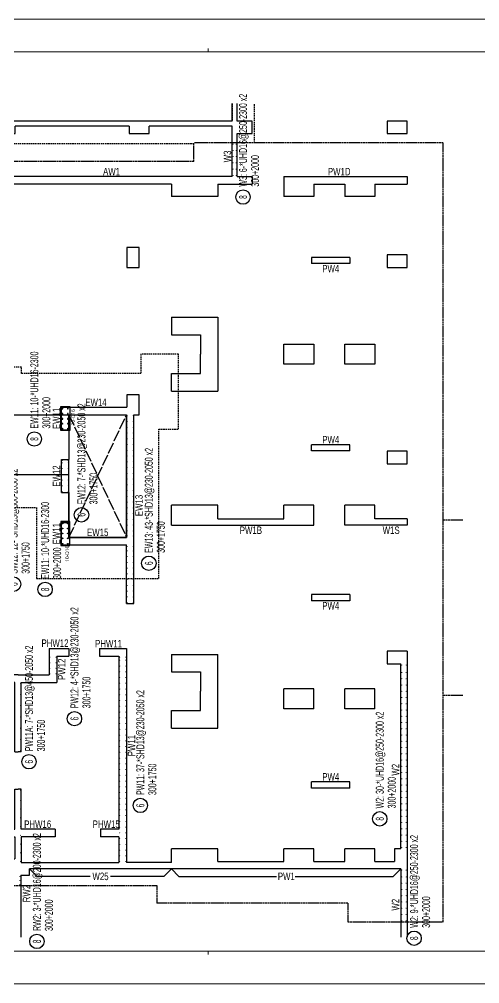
# Model space of a CAD drawing. Header units: millimetres. Extents: x 317501 to 814054, y -400799 to -14117.
# Drawn here: x 501545 to 519963, y -355974 to -317410 of the extents above; entities that cross this region are included whole.
import ezdxf
from ezdxf.enums import TextEntityAlignment as Align

# ---------------------------------------------------------------- set-up
doc = ezdxf.new("R2010")
doc.units = ezdxf.units.MM
doc.header["$LTSCALE"] = 38
for name, pattern in [('HID', [2.5, 2, -0.5]), ('XS-기초$0$DDOT', [14, 12, -1, 0, -1]), ('XS-기초$0$HID', [2.3, 1.5, -0.8])]:
    doc.linetypes.add(name, pattern=pattern)
for name, color, linetype in [('BARR', 1, 'Continuous'), ('DIM', 7, 'Continuous'), ('LEADER', 7, 'Continuous'), ('RP_TAG', 7, 'Continuous'), ('TEXT-배근', 3, 'Continuous'), ('XREBAR', 1, 'Continuous'), ('XS-기초$0$EL7', 7, 'Continuous'), ('XS-기초$0$OPEN', 9, 'XS-기초$0$DDOT'), ('XS-기초$0$기초꺽임', 4, 'XS-기초$0$HID'), ('XS-기초$0$기초연단', 3, 'Continuous'), ('XTAG', 7, 'Continuous')]:
    doc.layers.add(name, color=color, linetype=linetype)
doc.layers.add('벽부호', color=3, linetype='Continuous', lineweight=0)
doc.styles.add('RPWK1', font='Dotum.ttf', dxfattribs={"bigfont": 'whgtxt.shx'})
doc.styles.add('돋음', font='Dotum.ttf')
doc.styles.add('맑은고딕', font='malgun.ttf')

# ---------------------------------------------------------------- blocks, each defined once
blk = doc.blocks.new('dhs_sheet2e')
at = {"color": 7}
for p, q in [((55508.9, 57331.7), (55508.9, 57531.5)), ((55508.9, 1997.6), (55508.9, 1797.9))]:
    blk.add_line(p, q, dxfattribs=at)
blk.add_lwpolyline([(84000, 0), (84000, 59329.4), (0, 59329.4), (0, 0)], close=True, dxfattribs=at)
at = {"color": 30, "const_width": 64.9}
blk.add_lwpolyline([(81003.6, 57331.7), (2996.4, 57331.7), (2996.4, 1997.6), (81003.6, 1997.6)], close=True, dxfattribs=at)
blk = doc.blocks.new('ASGARAE')
at = {"color": 255, "xscale": 0.75, "yscale": 0.75, "zscale": 0.75}
blk.add_blockref('dhs_sheet2e', (0, -44497), dxfattribs=at)
blk = doc.blocks.new('XDFHSDHSTHS')
at = {"layer": 'DIM', "color": 5}
for p, q in [((-5260, 9575), (-5260, 11892)), ((-4760, 11195), (-4760, 11892)), ((4215, 11195), (4215, 11892)), ((4415, 11195), (4415, 11892)), ((4215, 11195), (-4760, 11195)), ((5015, 11195), (4415, 11195)), ((5015, 10695), (5015, 11195)), ((10415, 11195), (10415, 10695)), ((11215, 11195), (10415, 11195)), ((11215, 10695), (11215, 11195)), ((100, 10995), (-4460, 10995)), ((-4460, 10695), (-4460, 10995)), ((100, 10995), (100, 10695)), ((4215, 10995), (900, 10995)), ((900, 10695), (900, 10995)), ((4215, 8975), (4215, 10995)), ((-4810, 8975), (-4810, 10695)), ((-4810, 10695), (-4460, 10695)), ((100, 10695), (900, 10695)), ((4415, 8975), (4415, 10695)), ((4415, 10695), (5015, 10695)), ((10415, 10695), (11215, 10695)), ((-6110, 9575), (-5260, 9575)), ((-6110, 750), (-6110, 9575)), ((4215, 8975), (-4810, 8975)), ((4415, 8975), (5015, 8975)), ((5015, 8975), (5015, 8675)), ((6285, 8975), (6285, 8175)), ((6285, 8975), (11215, 8975)), ((11215, 8975), (11215, 8675)), ((1790, 8675), (-4810, 8675)), ((-4810, -150), (-4810, 8675)), ((1790, 8675), (1790, 8175)), ((3650, 8675), (3650, 8175)), ((3650, 8675), (5015, 8675)), ((7485, 8675), (8730, 8675)), ((7485, 8675), (7485, 8175)), ((8730, 8675), (8730, 8175)), ((9930, 8675), (9930, 8175)), ((9930, 8675), (11215, 8675)), ((3650, 8175), (1790, 8175)), ((7485, 8175), (6285, 8175)), ((9930, 8175), (8730, 8175)), ((500, 6145), (0, 6145)), ((0, 6145), (0, 5345)), ((500, 5345), (500, 6145)), ((10415, 5845), (10415, 5345)), ((11215, 5845), (10415, 5845)), ((11215, 5345), (11215, 5845)), ((8930, 5745), (7395, 5745)), ((7395, 5745), (7395, 5495)), ((8930, 5495), (7395, 5495)), ((8930, 5745), (8930, 5495)), ((0, 5345), (500, 5345)), ((10415, 5345), (11215, 5345)), ((1790, 3350), (1790, 2650)), ((1790, 3350), (3650, 3350)), ((3650, 3350), (3650, 400)), ((1790, 2650), (2950, 2650)), ((2950, 2650), (2950, 1875)), ((6285, 1475), (6285, 2275)), ((6285, 2275), (7485, 2275)), ((7485, 2275), (7485, 1475)), ((8730, 1475), (8730, 2275)), ((8730, 2275), (9930, 2275)), ((9930, 2275), (9930, 1475)), ((2950, 1100), (2950, 1875)), ((7485, 1475), (6285, 1475)), ((9930, 1475), (8730, 1475)), ((1790, 400), (1790, 1100)), ((1790, 1100), (2950, 1100)), ((-9910, 750), (-6110, 750)), ((-9910, -8410), (-9910, 750)), ((1790, 400), (3650, 400)), ((500, 250), (0, 250)), ((0, 250), (0, -250)), ((500, -550), (500, 250)), ((-4810, -1155), (-4810, -150)), ((-2610, -250), (0, -250)), ((-2610, -1150), (-2610, -250)), ((-9510, -550), (-8010, -550)), ((-9510, -8810), (-9510, -550)), ((-8010, -8550), (-8010, -550)), ((-7710, -2950), (-7710, -550)), ((-7710, -550), (-5110, -550)), ((-5110, -1155), (-5110, -550)), ((-2310, -550), (-10, -550)), ((-2310, -1150), (-2310, -550)), ((-10, -5450), (-10, -550)), ((290, -8100), (290, -550)), ((290, -550), (500, -550)), ((-5110, -1155), (-4810, -1155)), ((-2610, -1150), (-2310, -1150)), ((8930, -1745), (7395, -1745)), ((7395, -1995), (7395, -1745)), ((8930, -1995), (8930, -1745)), ((8930, -1995), (7395, -1995)), ((10415, -2005), (10415, -2505)), ((11215, -2005), (10415, -2005)), ((11215, -2505), (11215, -2005)), ((-2610, -3660), (-2610, -2340)), ((-2610, -2340), (-2310, -2340)), ((-2310, -3660), (-2310, -2340)), ((10415, -2505), (11215, -2505)), ((-7710, -2950), (-5110, -2950)), ((-5110, -2950), (-5110, -2825)), ((-4810, -2825), (-5110, -2825)), ((-4810, -6690), (-4810, -2825)), ((-4810, -3250), (-4810, -2825)), ((-7710, -7800), (-7710, -3250)), ((-7710, -3250), (-5110, -3250)), ((-5110, -6690), (-5110, -3250)), ((-2610, -3660), (-2310, -3660)), ((3650, -4165), (1790, -4165)), ((1790, -4965), (1790, -4165)), ((3650, -4715), (3650, -4165)), ((6285, -4715), (6285, -4165)), ((7485, -4165), (6285, -4165)), ((7485, -4965), (7485, -4165)), ((8730, -4965), (8730, -4165)), ((9930, -4165), (8730, -4165)), ((9930, -4715), (9930, -4165)), ((-2610, -5750), (-2610, -4850)), ((-2610, -4850), (-2310, -4850)), ((-2310, -5450), (-2310, -4850)), ((1790, -4965), (7485, -4965)), ((3650, -4715), (6285, -4715)), ((11215, -4965), (8730, -4965)), ((11215, -4715), (9930, -4715)), ((11215, -4715), (11215, -4965)), ((-21595, -5350), (-28845, -5350)), ((-28845, -5350), (-28845, -18825)), ((-21595, -5350), (-21595, -8410)), ((-23995, -5750), (-28445, -5750)), ((-28445, -5750), (-28445, -8250)), ((-23995, -7140), (-23995, -5750)), ((-21995, -5750), (-23695, -5750)), ((-23695, -5750), (-23695, -7140)), ((-21995, -5750), (-21995, -8810)), ((-2610, -5750), (-10, -5750)), ((-2310, -5450), (-10, -5450)), ((-10, -8100), (-10, -5750)), ((-5110, -6690), (-4810, -6690)), ((-23695, -7140), (-23995, -7140)), ((-7710, -7800), (-4810, -7800)), ((-4810, -8100), (-4810, -7800)), ((8930, -7735), (7395, -7735)), ((7395, -7735), (7395, -7985)), ((8930, -7985), (7395, -7985)), ((8930, -7735), (8930, -7985)), ((-23005, -8250), (-28445, -8250)), ((-23005, -8250), (-23005, -8550)), ((-9910, -8410), (-21595, -8410)), ((-7710, -8550), (-7710, -8100)), ((-7710, -8100), (-4810, -8100)), ((-10, -8100), (290, -8100)), ((-23005, -8550), (-28445, -8550)), ((-28445, -8550), (-28445, -9900)), ((-9510, -8810), (-21995, -8810)), ((-7710, -8550), (-8010, -8550)), ((-28445, -9900), (-27730, -9900)), ((-27730, -10200), (-27730, -9900)), ((-26520, -10200), (-26520, -9900)), ((-26520, -9900), (-25720, -9900)), ((-25720, -9900), (-25720, -10200)), ((-24500, -9900), (-24500, -10200)), ((-24500, -9900), (-23170, -9900)), ((-23170, -9900), (-23170, -11320)), ((-20390, -9900), (-21720, -9900)), ((-21720, -9900), (-21720, -11320)), ((-20390, -9900), (-20390, -10200)), ((-19170, -9900), (-19170, -10200)), ((-18370, -9900), (-19170, -9900)), ((-18370, -10200), (-18370, -9900)), ((-17160, -10200), (-17160, -9900)), ((-16405, -9900), (-17160, -9900)), ((-15640, -9900), (-16405, -9900)), ((-15640, -9900), (-15640, -10200)), ((-13630, -9900), (-14420, -9900)), ((-14420, -9900), (-14420, -10200)), ((-13630, -9900), (-13630, -10950)), ((-11140, -9900), (-10350, -9900)), ((-11140, -9900), (-11140, -10950)), ((-10350, -9900), (-10350, -10200)), ((-9130, -9900), (-8365, -9900)), ((-9130, -9900), (-9130, -10200)), ((-7600, -9900), (-8365, -9900)), ((-7600, -9900), (-7600, -10200)), ((-5590, -9900), (-6380, -9900)), ((-6380, -9900), (-6380, -10200)), ((-5590, -9900), (-5590, -10950)), ((-3100, -9900), (-2310, -9900)), ((-3100, -9900), (-3100, -10950)), ((-2310, -9900), (-2310, -10200)), ((-1090, -9900), (-310, -9900)), ((-1090, -9900), (-1090, -10200)), ((-310, -9900), (-10, -9900)), ((-10, -9900), (-10, -18455)), ((10415, -10005), (10415, -10505)), ((11215, -10005), (10415, -10005)), ((11215, -10005), (11215, -21438)), ((-28445, -10200), (-27730, -10200)), ((-28445, -10200), (-28445, -14195)), ((-26520, -10200), (-25720, -10200)), ((-24500, -10200), (-23470, -10200)), ((-23470, -10200), (-23470, -11620)), ((-20390, -10200), (-21420, -10200)), ((-21420, -10200), (-21420, -11620)), ((-18370, -10200), (-19170, -10200)), ((-16555, -10200), (-17160, -10200)), ((-16555, -14195), (-16555, -10200)), ((-16305, -10200), (-16305, -17120)), ((-15640, -10200), (-16305, -10200)), ((-13930, -10200), (-14420, -10200)), ((-13930, -10200), (-13930, -11250)), ((-10840, -10200), (-10350, -10200)), ((-10840, -10200), (-10840, -11250)), ((-9130, -10200), (-8490, -10200)), ((-8490, -10200), (-8490, -17120)), ((-8240, -10200), (-8240, -17120)), ((-7600, -10200), (-8240, -10200)), ((-5890, -10200), (-6380, -10200)), ((-5890, -10200), (-5890, -11250)), ((-2800, -10200), (-2310, -10200)), ((-2800, -10200), (-2800, -11250)), ((-1090, -10200), (-310, -10200)), ((-310, -10200), (-310, -17120)), ((1790, -10130), (1790, -10830)), ((1790, -10130), (3650, -10130)), ((3650, -13080), (3650, -10130)), ((10415, -10505), (10965, -10505)), ((10965, -17905), (10965, -10505)), ((-25915, -10900), (-25915, -11530)), ((-25915, -10900), (-25665, -10900)), ((-25665, -10900), (-25665, -11530)), ((-19225, -10900), (-19225, -11530)), ((-18975, -10900), (-19225, -10900)), ((-18975, -10900), (-18975, -11530)), ((-12385, -10950), (-13630, -10950)), ((-12385, -10950), (-11140, -10950)), ((-4345, -10950), (-5590, -10950)), ((-4345, -10950), (-3100, -10950)), ((1790, -10830), (2950, -10830)), ((2950, -10830), (2950, -11605)), ((-25915, -11530), (-25665, -11530)), ((-23170, -11320), (-22445, -11320)), ((-21720, -11320), (-22445, -11320)), ((-18975, -11530), (-19225, -11530)), ((-12510, -11250), (-13930, -11250)), ((-12510, -14020), (-12510, -11250)), ((-12260, -14020), (-12260, -11250)), ((-12260, -11250), (-10840, -11250)), ((-4470, -11250), (-5890, -11250)), ((-4470, -14020), (-4470, -11250)), ((-4220, -14020), (-4220, -11250)), ((-4220, -11250), (-2800, -11250)), ((6285, -12305), (6285, -11505)), ((7485, -11505), (6285, -11505)), ((7485, -12305), (7485, -11505)), ((8730, -12305), (8730, -11505)), ((9930, -11505), (8730, -11505)), ((9930, -12305), (9930, -11505)), ((-23470, -11620), (-22570, -11620)), ((-22570, -17240), (-22570, -11620)), ((-22320, -17240), (-22320, -11620)), ((-21420, -11620), (-22320, -11620)), ((2950, -12380), (2950, -11605)), ((7485, -12305), (6285, -12305)), ((9930, -12305), (8730, -12305)), ((1790, -13080), (1790, -12380)), ((1790, -12380), (2950, -12380)), ((1790, -13080), (3650, -13080)), ((-28445, -14195), (-25665, -14195)), ((-25665, -14445), (-25665, -14195)), ((-16555, -14195), (-19225, -14195)), ((-19225, -14445), (-19225, -14195)), ((-12510, -14020), (-12385, -14020)), ((-12260, -14020), (-12385, -14020)), ((-4470, -14020), (-4345, -14020)), ((-4220, -14020), (-4345, -14020)), ((-28445, -14445), (-25665, -14445)), ((-28445, -14445), (-28445, -17240)), ((-16555, -14445), (-19225, -14445)), ((-16555, -17240), (-16555, -14445)), ((-25915, -16540), (-25915, -15305)), ((-25915, -15305), (-25665, -15305)), ((-25665, -16540), (-25665, -15305)), ((-19225, -16540), (-19225, -15305)), ((-18975, -15305), (-19225, -15305)), ((-18975, -16540), (-18975, -15305)), ((8930, -15225), (7395, -15225)), ((7395, -15475), (7395, -15225)), ((8930, -15475), (8930, -15225)), ((-12510, -17120), (-12510, -15520)), ((-12510, -15520), (-12385, -15520)), ((-12260, -15520), (-12385, -15520)), ((-12260, -17120), (-12260, -15520)), ((-4470, -17120), (-4470, -15520)), ((-4470, -15520), (-4345, -15520)), ((-4220, -15520), (-4345, -15520)), ((-4220, -17120), (-4220, -15520)), ((8930, -15475), (7395, -15475)), ((-25915, -16540), (-25665, -16540)), ((-18975, -16540), (-19225, -16540)), ((-28445, -17240), (-27245, -17240)), ((-27245, -17540), (-27245, -17240)), ((-25935, -17240), (-25535, -17240)), ((-25935, -17540), (-25935, -17240)), ((-25535, -17540), (-25535, -17240)), ((-23925, -17240), (-22570, -17240)), ((-23925, -17540), (-23925, -17240)), ((-20965, -17240), (-22320, -17240)), ((-20965, -17540), (-20965, -17240)), ((-18955, -17240), (-19355, -17240)), ((-19355, -17540), (-19355, -17240)), ((-18955, -17540), (-18955, -17240)), ((-17645, -17540), (-17645, -17240)), ((-16555, -17240), (-17645, -17240)), ((-16305, -17120), (-15675, -17120)), ((-15675, -17120), (-15675, -17420)), ((-13865, -17120), (-12510, -17120)), ((-13865, -17120), (-13865, -17420)), ((-10905, -17120), (-12260, -17120)), ((-10905, -17120), (-10905, -17420)), ((-8490, -17120), (-9095, -17120)), ((-9095, -17120), (-9095, -17420)), ((-8240, -17120), (-7635, -17120)), ((-7635, -17120), (-7635, -17420)), ((-5825, -17120), (-4470, -17120)), ((-5825, -17120), (-5825, -17420)), ((-2865, -17120), (-4220, -17120)), ((-2865, -17120), (-2865, -17420)), ((-310, -17120), (-1055, -17120)), ((-1055, -17120), (-1055, -17420)), ((-28445, -17540), (-27245, -17540)), ((-28445, -17540), (-28445, -18425)), ((-25935, -17540), (-25535, -17540)), ((-23925, -17540), (-22570, -17540)), ((-22570, -17540), (-22570, -18425)), ((-20965, -17540), (-22320, -17540)), ((-22320, -17540), (-22320, -18425)), ((-18955, -17540), (-19355, -17540)), ((-16555, -17540), (-17645, -17540)), ((-16555, -17540), (-16555, -18305)), ((-16305, -17420), (-16305, -18305)), ((-16305, -17420), (-15675, -17420)), ((-13865, -17420), (-12510, -17420)), ((-12510, -17420), (-12510, -18305)), ((-10905, -17420), (-12260, -17420)), ((-12260, -17420), (-12260, -18305)), ((-8490, -17420), (-9095, -17420)), ((-8490, -17420), (-8490, -18305)), ((-8240, -17420), (-8240, -18305)), ((-8240, -17420), (-7635, -17420)), ((-5825, -17420), (-4470, -17420)), ((-4470, -17420), (-4470, -18305)), ((-2865, -17420), (-4220, -17420)), ((-4220, -17420), (-4220, -18455)), ((-310, -17420), (-1055, -17420)), ((-310, -17420), (-310, -18455)), ((3650, -17905), (1790, -17905)), ((1790, -18455), (1790, -17905)), ((3650, -18405), (3650, -17905)), ((6285, -18405), (6285, -17905)), ((7485, -17905), (6285, -17905)), ((7485, -18405), (7485, -17905)), ((9930, -17905), (8730, -17905)), ((8730, -18405), (8730, -17905)), ((9930, -18405), (9930, -17905)), ((10715, -17905), (10715, -18405)), ((10965, -17905), (10715, -17905)), ((-28445, -18425), (-22570, -18425)), ((-22320, -18425), (-16705, -18425)), ((-16705, -18305), (-16705, -18425)), ((-16705, -18305), (-16555, -18305)), ((-16305, -18305), (-12510, -18305)), ((-12260, -18305), (-8490, -18305)), ((-8240, -18305), (-4470, -18305)), ((-4220, -18455), (-310, -18455)), ((1790, -18455), (-10, -18455)), ((3650, -18405), (6285, -18405)), ((7485, -18405), (8730, -18405)), ((9930, -18405), (10715, -18405)), ((-28845, -18825), (-16305, -18825)), ((-16305, -18705), (-16305, -18825)), ((-16305, -18705), (-4685, -18705)), ((-4685, -18705), (-4685, -21438)), ((10965, -18705), (-3885, -18705)), ((-3885, -18955), (-3885, -18705)), ((10965, -18705), (10965, -21438)), ((-4235, -18955), (-4235, -21438)), ((-4235, -18955), (-3885, -18955))]:
    blk.add_line(p, q, dxfattribs=at)
at = {"layer": 'XS-기초$0$EL7'}
for p, q in [((-2310, -1150), (-2310, -2340)), ((-5110, -1205), (-5110, -2775)), ((-2310, -3660), (-2310, -4850))]:
    blk.add_line(p, q, dxfattribs=at)
at = {"layer": 'XS-기초$0$OPEN'}
for p, q in [((-5110, -550), (-7710, -2950)), ((-5110, -2950), (-7710, -550)), ((-2310, -5450), (-10, -550)), ((-2310, -550), (-10, -5450))]:
    blk.add_line(p, q, dxfattribs=at)
at = {"layer": 'XS-기초$0$기초꺽임', "color": 6}
for points in [[(4215, 11892), (4215, 11195), (-5760, 11195), (-5760, 10295), (2690, 10295)], [(5115, 10325), (5115, 11892)]]:
    blk.add_lwpolyline(points, dxfattribs=at)
at = {"layer": 'XS-기초$0$기초꺽임', "color": 8}
blk.add_lwpolyline([(-6110, 750), (-10460, 750), (-10460, -550), (-10, -550), (-10, -5450), (-2310, -5450), (-2310, -2950), (-10460, -2950), (-10460, -4250), (-8610, -4250), (-8610, -4650), (-7110, -4650), (-7110, -4250), (-3610, -4250), (-3610, -7100), (1290, -7100), (1290, -1125), (2070, -1125), (2070, 1875), (570, 1875), (570, 1100), (-4210, 1100), (-4210, 1350), (-6110, 1350)], close=True, dxfattribs=at)
at = {"layer": 'XS-기초$0$기초연단'}
for p, q in [((-5760, 11892), (-5760, 9575)), ((-5760, 9575), (-6110, 9575)), ((-6110, 9575), (-6110, 750))]:
    blk.add_line(p, q, dxfattribs=at)
at = {"layer": 'XS-기초$0$기초연단', "color": 8, "linetype": 'HID'}
for p, q in [((12665, 10325), (2690, 10325)), ((2690, 9575), (2690, 10325)), ((12665, -20830), (12665, 10325)), ((2690, 9575), (-5760, 9575)), ((-5185, -19375), (1210, -19375)), ((1210, -19375), (1210, -20080)), ((8840, -20080), (1210, -20080)), ((8840, -20080), (8840, -20830)), ((8840, -20830), (12665, -20830))]:
    blk.add_line(p, q, dxfattribs=at)
at = {"layer": 'XS-기초$0$기초연단', "color": 8}
for p, q in [((-10460, 750), (-10460, -7860)), ((-6110, 750), (-10460, 750)), ((-29395, -19375), (-29395, -4050)), ((-29395, -4050), (-24695, -4050)), ((-24695, -4050), (-24695, -4650)), ((-24695, -4650), (-21045, -4650)), ((-21045, -4650), (-21045, -7860)), ((-10460, -7860), (-21045, -7860)), ((-29395, -19375), (-5185, -19375)), ((-5185, -21438), (-5185, -19375))]:
    blk.add_line(p, q, dxfattribs=at)
blk.add_lwpolyline([(-5760, 11892), (-5760, 9575), (-6110, 9575), (-6110, 750), (-10460, 750), (-10460, -550), (-10, -550), (-10, -5450), (-2310, -5450), (-2310, -2950), (-10460, -2950), (-10460, -7860), (-21045, -7860), (-21045, -4650), (-24695, -4650), (-24695, -4050), (-29395, -4050), (-29395, -19375), (-5185, -19375)], dxfattribs=at)
at = {"layer": 'XS-기초$0$기초연단', "color": 8, "linetype": 'HID'}
for points in [[(12665, -4755), (13452, -4755)], [(12665, -11755), (13452, -11755)]]:
    blk.add_lwpolyline(points, dxfattribs=at)
blk = doc.blocks.new('BAR')
at = {"layer": 'BARR'}
h = blk.add_hatch(color=256, dxfattribs=at)
edge = h.paths.add_edge_path()
edge.add_arc((0, 0), 15, 0, 360)
blk.add_circle((0, 0), 15, dxfattribs=at)
blk = doc.blocks.new('*U1176', base_point=(504032.5218, -337510.666))
at = {"layer": 'RP_TAG', "color": 0, "linetype": 'Continuous', "ltscale": 100}
blk.add_circle((504032.5219, -337223.666), 288, dxfattribs=at)
at = {"layer": 'RP_TAG', "color": 0, "linetype": 'Continuous', "ltscale": 100, "style": 'RPWK1', "oblique": 360, "width": 0.55}
for s, p in [('EW12: 7-*SHD13@230-2050 x2', (504032.5221, -336807.666)), ('300+1750', (504512.5221, -336807.6662))]:
    blk.add_text(s, height=320, rotation=89.99998128, dxfattribs=at).set_placement(p, align=Align.MIDDLE_LEFT)
at = {"layer": 'RP_TAG', "color": 0, "linetype": 'Continuous', "ltscale": 100, "style": 'RPWK1', "width": 0.5}
blk.add_text('6', height=320, rotation=89.99998128, dxfattribs=at).set_placement((504032.5219, -337223.666), align=Align.MIDDLE_CENTER)
blk = doc.blocks.new('*U1178', base_point=(506386.5304, -349133.0932))
at = {"layer": 'RP_TAG', "color": 0, "linetype": 'Continuous', "ltscale": 100}
blk.add_circle((506386.5305, -348846.0932), 288, dxfattribs=at)
at = {"layer": 'RP_TAG', "color": 0, "linetype": 'Continuous', "ltscale": 100, "style": 'RPWK1', "oblique": 360, "width": 0.55}
for s, p in [('PW11: 37-*SHD13@230-2050 x2', (506386.5307, -348430.0932)), ('300+1750', (506866.5307, -348430.0934))]:
    blk.add_text(s, height=320, rotation=89.99998128, dxfattribs=at).set_placement(p, align=Align.MIDDLE_LEFT)
at = {"layer": 'RP_TAG', "color": 0, "linetype": 'Continuous', "ltscale": 100, "style": 'RPWK1', "width": 0.5}
blk.add_text('6', height=320, rotation=89.99998128, dxfattribs=at).set_placement((506386.5305, -348846.0932), align=Align.MIDDLE_CENTER)
blk = doc.blocks.new('*U1179', base_point=(501933.3574, -347384.4766))
at = {"layer": 'RP_TAG', "color": 0, "linetype": 'Continuous', "ltscale": 100}
blk.add_circle((501933.3575, -347097.4766), 288, dxfattribs=at)
at = {"layer": 'RP_TAG', "color": 0, "linetype": 'Continuous', "ltscale": 100, "style": 'RPWK1', "oblique": 360, "width": 0.55}
for s, p in [('PW11A: 7-*SHD13@450-2050 x2', (501933.3577, -346681.4766)), ('300+1750', (502413.3577, -346681.4768))]:
    blk.add_text(s, height=320, rotation=89.99998128, dxfattribs=at).set_placement(p, align=Align.MIDDLE_LEFT)
at = {"layer": 'RP_TAG', "color": 0, "linetype": 'Continuous', "ltscale": 100, "style": 'RPWK1', "width": 0.5}
blk.add_text('6', height=320, rotation=89.99998128, dxfattribs=at).set_placement((501933.3575, -347097.4766), align=Align.MIDDLE_CENTER)
blk = doc.blocks.new('*U1181', base_point=(506726.9597, -339447.7221))
at = {"layer": 'RP_TAG', "color": 0, "linetype": 'Continuous', "ltscale": 100}
blk.add_circle((506726.9598, -339160.7221), 288, dxfattribs=at)
at = {"layer": 'RP_TAG', "color": 0, "linetype": 'Continuous', "ltscale": 100, "style": 'RPWK1', "oblique": 360, "width": 0.55}
for s, p in [('EW13: 43-*SHD13@230-2050 x2', (506726.96, -338744.7221)), ('300+1750', (507206.96, -338744.7223))]:
    blk.add_text(s, height=320, rotation=89.99998128, dxfattribs=at).set_placement(p, align=Align.MIDDLE_LEFT)
at = {"layer": 'RP_TAG', "color": 0, "linetype": 'Continuous', "ltscale": 100, "style": 'RPWK1', "width": 0.5}
blk.add_text('6', height=320, rotation=89.99998128, dxfattribs=at).set_placement((506726.9598, -339160.7221), align=Align.MIDDLE_CENTER)
blk = doc.blocks.new('*U1233', base_point=(501317.4084, -340283.0907))
at = {"layer": 'RP_TAG', "color": 0, "linetype": 'Continuous', "ltscale": 100}
blk.add_circle((501317.4085, -339996.0907), 288, dxfattribs=at)
at = {"layer": 'RP_TAG', "color": 0, "linetype": 'Continuous', "ltscale": 100, "style": 'RPWK1', "oblique": 360, "width": 0.55}
for s, p in [('SW12: 12-*SHD13@300-2050 x2', (501317.4087, -339580.0907)), ('300+1750', (501797.4087, -339580.0909))]:
    blk.add_text(s, height=320, rotation=89.99998128, dxfattribs=at).set_placement(p, align=Align.MIDDLE_LEFT)
at = {"layer": 'RP_TAG', "color": 0, "linetype": 'Continuous', "ltscale": 100, "style": 'RPWK1', "width": 0.5}
blk.add_text('6', height=320, rotation=89.99998128, dxfattribs=at).set_placement((501317.4085, -339996.0907), align=Align.MIDDLE_CENTER)
blk = doc.blocks.new('*U1235', base_point=(503752.2363, -345662.4536))
at = {"layer": 'RP_TAG', "color": 0, "linetype": 'Continuous', "ltscale": 100}
blk.add_circle((503752.2364, -345375.4536), 288, dxfattribs=at)
at = {"layer": 'RP_TAG', "color": 0, "linetype": 'Continuous', "ltscale": 100, "style": 'RPWK1', "oblique": 360, "width": 0.55}
for s, p in [('PW12: 4-*SHD13@230-2050 x2', (503752.2366, -344959.4536)), ('300+1750', (504232.2366, -344959.4538))]:
    blk.add_text(s, height=320, rotation=89.99998128, dxfattribs=at).set_placement(p, align=Align.MIDDLE_LEFT)
at = {"layer": 'RP_TAG', "color": 0, "linetype": 'Continuous', "ltscale": 100, "style": 'RPWK1', "width": 0.5}
blk.add_text('6', height=320, rotation=89.99998128, dxfattribs=at).set_placement((503752.2364, -345375.4536), align=Align.MIDDLE_CENTER)
blk = doc.blocks.new('*U1245', base_point=(510494.474, -324804.2696))
at = {"layer": 'RP_TAG', "color": 0, "linetype": 'Continuous', "ltscale": 100}
blk.add_circle((510494.4741, -324517.2696), 288, dxfattribs=at)
at = {"layer": 'RP_TAG', "color": 0, "linetype": 'Continuous', "ltscale": 100, "style": 'RPWK1', "oblique": 360, "width": 0.55}
for s, p in [('W3: 6-*UHD16@250-2300 x2', (510494.4743, -324101.2696)), ('300+2000', (510974.4743, -324101.2698))]:
    blk.add_text(s, height=320, rotation=89.99998128, dxfattribs=at).set_placement(p, align=Align.MIDDLE_LEFT)
at = {"layer": 'RP_TAG', "color": 0, "linetype": 'Continuous', "ltscale": 100, "style": 'RPWK1', "width": 0.5}
blk.add_text('8', height=320, rotation=89.99998128, dxfattribs=at).set_placement((510494.4741, -324517.2696), align=Align.MIDDLE_CENTER)
blk = doc.blocks.new('*U1246', base_point=(502248.3733, -354567.99))
at = {"layer": 'RP_TAG', "color": 0, "linetype": 'Continuous', "ltscale": 100}
blk.add_circle((502248.3734, -354280.99), 288, dxfattribs=at)
at = {"layer": 'RP_TAG', "color": 0, "linetype": 'Continuous', "ltscale": 100, "style": 'RPWK1', "oblique": 360, "width": 0.55}
for s, p in [('RW2: 3-*UHD16@200-2300 x2', (502248.3736, -353864.99)), ('300+2000', (502728.3736, -353864.9902))]:
    blk.add_text(s, height=320, rotation=89.99998128, dxfattribs=at).set_placement(p, align=Align.MIDDLE_LEFT)
at = {"layer": 'RP_TAG', "color": 0, "linetype": 'Continuous', "ltscale": 100, "style": 'RPWK1', "width": 0.5}
blk.add_text('8', height=320, rotation=89.99998128, dxfattribs=at).set_placement((502248.3734, -354280.99), align=Align.MIDDLE_CENTER)
blk = doc.blocks.new('*U1247', base_point=(517338.4662, -354441.2089))
at = {"layer": 'RP_TAG', "color": 0, "linetype": 'Continuous', "ltscale": 100}
blk.add_circle((517338.4663, -354154.2089), 288, dxfattribs=at)
at = {"layer": 'RP_TAG', "color": 0, "linetype": 'Continuous', "ltscale": 100, "style": 'RPWK1', "oblique": 360, "width": 0.55}
for s, p in [('W2: 9-*UHD16@250-2300 x2', (517338.4665, -353738.2089)), ('300+2000', (517818.4665, -353738.2091))]:
    blk.add_text(s, height=320, rotation=89.99998128, dxfattribs=at).set_placement(p, align=Align.MIDDLE_LEFT)
at = {"layer": 'RP_TAG', "color": 0, "linetype": 'Continuous', "ltscale": 100, "style": 'RPWK1', "width": 0.5}
blk.add_text('8', height=320, rotation=89.99998128, dxfattribs=at).set_placement((517338.4663, -354154.2089), align=Align.MIDDLE_CENTER)
blk = doc.blocks.new('*U1248', base_point=(515964.8297, -349667.2783))
at = {"layer": 'RP_TAG', "color": 0, "linetype": 'Continuous', "ltscale": 100}
blk.add_circle((515964.8298, -349380.2783), 288, dxfattribs=at)
at = {"layer": 'RP_TAG', "color": 0, "linetype": 'Continuous', "ltscale": 100, "style": 'RPWK1', "oblique": 360, "width": 0.55}
for s, p in [('W2: 30-*UHD16@250-2300 x2', (515964.83, -348964.2783)), ('300+2000', (516444.83, -348964.2785))]:
    blk.add_text(s, height=320, rotation=89.99998128, dxfattribs=at).set_placement(p, align=Align.MIDDLE_LEFT)
at = {"layer": 'RP_TAG', "color": 0, "linetype": 'Continuous', "ltscale": 100, "style": 'RPWK1', "width": 0.5}
blk.add_text('8', height=320, rotation=89.99998128, dxfattribs=at).set_placement((515964.8298, -349380.2783), align=Align.MIDDLE_CENTER)
blk = doc.blocks.new('*U1250', base_point=(502146.5856, -334478.9202))
at = {"layer": 'RP_TAG', "color": 0, "linetype": 'Continuous', "ltscale": 100}
blk.add_circle((502146.5857, -334191.9202), 288, dxfattribs=at)
at = {"layer": 'RP_TAG', "color": 0, "linetype": 'Continuous', "ltscale": 100, "style": 'RPWK1', "oblique": 360, "width": 0.55}
for s, p in [('EW11: 10-*UHD16-2300', (502146.5859, -333775.9202)), ('300+2000', (502626.5859, -333775.9204))]:
    blk.add_text(s, height=320, rotation=89.99998128, dxfattribs=at).set_placement(p, align=Align.MIDDLE_LEFT)
at = {"layer": 'RP_TAG', "color": 0, "linetype": 'Continuous', "ltscale": 100, "style": 'RPWK1', "width": 0.5}
blk.add_text('8', height=320, rotation=89.99998128, dxfattribs=at).set_placement((502146.5857, -334191.9202), align=Align.MIDDLE_CENTER)
blk = doc.blocks.new('*U1251', base_point=(502578.2852, -340493.0552))
at = {"layer": 'RP_TAG', "color": 0, "linetype": 'Continuous', "ltscale": 100}
blk.add_circle((502578.2853, -340206.0552), 288, dxfattribs=at)
at = {"layer": 'RP_TAG', "color": 0, "linetype": 'Continuous', "ltscale": 100, "style": 'RPWK1', "oblique": 360, "width": 0.55}
for s, p in [('EW11: 10-*UHD16-2300', (502578.2855, -339790.0552)), ('300+2000', (503058.2855, -339790.0554))]:
    blk.add_text(s, height=320, rotation=89.99998128, dxfattribs=at).set_placement(p, align=Align.MIDDLE_LEFT)
at = {"layer": 'RP_TAG', "color": 0, "linetype": 'Continuous', "ltscale": 100, "style": 'RPWK1', "width": 0.5}
blk.add_text('8', height=320, rotation=89.99998128, dxfattribs=at).set_placement((502578.2853, -340206.0552), align=Align.MIDDLE_CENTER)

msp = doc.modelspace()

# ---------------------------------------------------------------- linework, layer by layer
at = {"layer": 'LEADER'}
for p, q in [((501957.4, -351380.3), (502257.4, -351680.3)), ((504377.7, -351680.3), (502257.4, -351680.3)), ((507332.4, -351680.3), (505192.3, -351680.3)), ((507632.4, -351380.3), (507332.4, -351680.3)), ((507632.4, -351380.3), (507932.4, -351680.3)), ((507932.4, -351680.3), (511835.8, -351680.3)), ((512581.8, -351680.3), (516507.4, -351680.3)), ((516507.4, -351680.3), (516807.4, -351380.3))]:
    msp.add_line(p, q, dxfattribs=at)
for points in [[(503202.4, -332895.3), (503562.4, -332895.3), (503562.4, -333855.3), (503202.4, -333855.3)], [(503202.4, -338455.3), (503562.4, -338455.3), (503562.4, -337495.3), (503202.4, -337495.3)]]:
    msp.add_lwpolyline(points, close=True, dxfattribs=at)
at = {"layer": 'XREBAR', "color": 171, "linetype": 'Continuous', "ltscale": 6.3e-322, "const_width": 20}
for points in [[(510087.4, -322400.3, -1), (510107.4, -322400.3, -1), (510087.4, -322400.3)], [(510207.4, -322400.3, -1), (510227.4, -322400.3, -1), (510207.4, -322400.3)], [(510087.4, -322650.3, -1), (510107.4, -322650.3, -1), (510087.4, -322650.3)], [(510207.4, -322650.3, -1), (510227.4, -322650.3, -1), (510207.4, -322650.3)], [(510087.4, -322900.3, -1), (510107.4, -322900.3, -1), (510087.4, -322900.3)], [(510087.4, -323150.3, -1), (510107.4, -323150.3, -1), (510087.4, -323150.3)], [(510207.4, -322900.3, -1), (510227.4, -322900.3, -1), (510207.4, -322900.3)], [(510207.4, -323150.3, -1), (510227.4, -323150.3, -1), (510207.4, -323150.3)], [(510087.4, -323400.3, -1), (510107.4, -323400.3, -1), (510087.4, -323400.3)], [(510207.4, -323400.3, -1), (510227.4, -323400.3, -1), (510207.4, -323400.3)], [(510087.4, -323650.3, -1), (510107.4, -323650.3, -1), (510087.4, -323650.3)], [(510207.4, -323650.3, -1), (510227.4, -323650.3, -1), (510207.4, -323650.3)], [(516837.4, -343230.3, -1), (516857.4, -343230.3, -1), (516837.4, -343230.3)], [(517007.4, -343230.3, -1), (517027.4, -343230.3, -1), (517007.4, -343230.3)], [(516837.4, -343530.3, -1), (516857.4, -343530.3, -1), (516837.4, -343530.3)], [(517007.4, -343530.3, -1), (517027.4, -343530.3, -1), (517007.4, -343530.3)], [(516837.4, -343780.3, -1), (516857.4, -343780.3, -1), (516837.4, -343780.3)], [(517007.4, -343780.3, -1), (517027.4, -343780.3, -1), (517007.4, -343780.3)], [(516837.4, -344030.3, -1), (516857.4, -344030.3, -1), (516837.4, -344030.3)], [(516837.4, -344280.3, -1), (516857.4, -344280.3, -1), (516837.4, -344280.3)], [(517007.4, -344030.3, -1), (517027.4, -344030.3, -1), (517007.4, -344030.3)], [(517007.4, -344280.3, -1), (517027.4, -344280.3, -1), (517007.4, -344280.3)], [(516837.4, -344530.3, -1), (516857.4, -344530.3, -1), (516837.4, -344530.3)], [(516837.4, -344780.3, -1), (516857.4, -344780.3, -1), (516837.4, -344780.3)], [(517007.4, -344530.3, -1), (517027.4, -344530.3, -1), (517007.4, -344530.3)], [(517007.4, -344780.3, -1), (517027.4, -344780.3, -1), (517007.4, -344780.3)], [(516837.4, -345030.3, -1), (516857.4, -345030.3, -1), (516837.4, -345030.3)], [(517007.4, -345030.3, -1), (517027.4, -345030.3, -1), (517007.4, -345030.3)], [(516837.4, -345280.3, -1), (516857.4, -345280.3, -1), (516837.4, -345280.3)], [(516837.4, -345530.3, -1), (516857.4, -345530.3, -1), (516837.4, -345530.3)], [(517007.4, -345280.3, -1), (517027.4, -345280.3, -1), (517007.4, -345280.3)], [(517007.4, -345530.3, -1), (517027.4, -345530.3, -1), (517007.4, -345530.3)], [(516837.4, -345780.3, -1), (516857.4, -345780.3, -1), (516837.4, -345780.3)], [(517007.4, -345780.3, -1), (517027.4, -345780.3, -1), (517007.4, -345780.3)], [(516837.4, -346030.3, -1), (516857.4, -346030.3, -1), (516837.4, -346030.3)], [(516837.4, -346280.3, -1), (516857.4, -346280.3, -1), (516837.4, -346280.3)], [(517007.4, -346030.3, -1), (517027.4, -346030.3, -1), (517007.4, -346030.3)], [(517007.4, -346280.3, -1), (517027.4, -346280.3, -1), (517007.4, -346280.3)], [(516837.4, -346530.3, -1), (516857.4, -346530.3, -1), (516837.4, -346530.3)], [(517007.4, -346530.3, -1), (517027.4, -346530.3, -1), (517007.4, -346530.3)], [(516837.4, -346780.3, -1), (516857.4, -346780.3, -1), (516837.4, -346780.3)], [(516837.4, -347030.3, -1), (516857.4, -347030.3, -1), (516837.4, -347030.3)], [(517007.4, -346780.3, -1), (517027.4, -346780.3, -1), (517007.4, -346780.3)], [(517007.4, -347030.3, -1), (517027.4, -347030.3, -1), (517007.4, -347030.3)], [(516837.4, -347280.3, -1), (516857.4, -347280.3, -1), (516837.4, -347280.3)], [(517007.4, -347280.3, -1), (517027.4, -347280.3, -1), (517007.4, -347280.3)], [(516837.4, -347530.3, -1), (516857.4, -347530.3, -1), (516837.4, -347530.3)], [(516837.4, -347780.3, -1), (516857.4, -347780.3, -1), (516837.4, -347780.3)], [(517007.4, -347530.3, -1), (517027.4, -347530.3, -1), (517007.4, -347530.3)], [(517007.4, -347780.3, -1), (517027.4, -347780.3, -1), (517007.4, -347780.3)], [(516837.4, -348030.3, -1), (516857.4, -348030.3, -1), (516837.4, -348030.3)], [(517007.4, -348030.3, -1), (517027.4, -348030.3, -1), (517007.4, -348030.3)], [(516837.4, -348280.3, -1), (516857.4, -348280.3, -1), (516837.4, -348280.3)], [(516837.4, -348530.3, -1), (516857.4, -348530.3, -1), (516837.4, -348530.3)], [(517007.4, -348280.3, -1), (517027.4, -348280.3, -1), (517007.4, -348280.3)], [(517007.4, -348530.3, -1), (517027.4, -348530.3, -1), (517007.4, -348530.3)], [(516837.4, -348780.3, -1), (516857.4, -348780.3, -1), (516837.4, -348780.3)], [(517007.4, -348780.3, -1), (517027.4, -348780.3, -1), (517007.4, -348780.3)], [(516837.4, -349030.3, -1), (516857.4, -349030.3, -1), (516837.4, -349030.3)], [(516837.4, -349280.3, -1), (516857.4, -349280.3, -1), (516837.4, -349280.3)], [(517007.4, -349030.3, -1), (517027.4, -349030.3, -1), (517007.4, -349030.3)], [(517007.4, -349280.3, -1), (517027.4, -349280.3, -1), (517007.4, -349280.3)], [(516837.4, -349530.3, -1), (516857.4, -349530.3, -1), (516837.4, -349530.3)], [(516837.4, -349780.3, -1), (516857.4, -349780.3, -1), (516837.4, -349780.3)], [(517007.4, -349530.3, -1), (517027.4, -349530.3, -1), (517007.4, -349530.3)], [(517007.4, -349780.3, -1), (517027.4, -349780.3, -1), (517007.4, -349780.3)], [(516837.4, -350030.3, -1), (516857.4, -350030.3, -1), (516837.4, -350030.3)], [(517007.4, -350030.3, -1), (517027.4, -350030.3, -1), (517007.4, -350030.3)], [(516837.4, -350280.3, -1), (516857.4, -350280.3, -1), (516837.4, -350280.3)], [(516837.4, -350530.3, -1), (516857.4, -350530.3, -1), (516837.4, -350530.3)], [(517007.4, -350280.3, -1), (517027.4, -350280.3, -1), (517007.4, -350280.3)], [(517007.4, -350530.3, -1), (517027.4, -350530.3, -1), (517007.4, -350530.3)], [(501557.4, -351680.3, -1), (501577.4, -351680.3, -1), (501557.4, -351680.3)], [(516837.4, -351430.3, -1), (516857.4, -351430.3, -1), (516837.4, -351430.3)], [(516837.4, -351705.3, -1), (516857.4, -351705.3, -1), (516837.4, -351705.3)], [(517007.4, -351430.3, -1), (517027.4, -351430.3, -1), (517007.4, -351430.3)], [(517007.4, -351705.3, -1), (517027.4, -351705.3, -1), (517007.4, -351705.3)], [(501557.4, -351840.3, -1), (501577.4, -351840.3, -1), (501557.4, -351840.3)], [(501557.4, -352000.3, -1), (501577.4, -352000.3, -1), (501557.4, -352000.3)], [(516837.4, -351955.3, -1), (516857.4, -351955.3, -1), (516837.4, -351955.3)], [(517007.4, -351955.3, -1), (517027.4, -351955.3, -1), (517007.4, -351955.3)], [(516837.4, -352205.3, -1), (516857.4, -352205.3, -1), (516837.4, -352205.3)], [(516837.4, -352455.3, -1), (516857.4, -352455.3, -1), (516837.4, -352455.3)], [(517007.4, -352205.3, -1), (517027.4, -352205.3, -1), (517007.4, -352205.3)], [(517007.4, -352455.3, -1), (517027.4, -352455.3, -1), (517007.4, -352455.3)], [(516837.4, -352705.3, -1), (516857.4, -352705.3, -1), (516837.4, -352705.3)], [(517007.4, -352705.3, -1), (517027.4, -352705.3, -1), (517007.4, -352705.3)], [(516837.4, -352955.3, -1), (516857.4, -352955.3, -1), (516837.4, -352955.3)], [(516837.4, -353205.3, -1), (516857.4, -353205.3, -1), (516837.4, -353205.3)], [(517007.4, -352955.3, -1), (517027.4, -352955.3, -1), (517007.4, -352955.3)], [(517007.4, -353205.3, -1), (517027.4, -353205.3, -1), (517007.4, -353205.3)], [(516837.4, -353455.3, -1), (516857.4, -353455.3, -1), (516837.4, -353455.3)], [(517007.4, -353455.3, -1), (517027.4, -353455.3, -1), (517007.4, -353455.3)]]:
    msp.add_lwpolyline(points, format="xyb", dxfattribs=at)
at = {"layer": 'XREBAR', "color": 11, "linetype": 'Continuous', "ltscale": 2.33129e-317, "const_width": 20}
for points in [[(505852.4, -333265.3, -1), (505872.4, -333265.3, -1), (505852.4, -333265.3)], [(505852.4, -333495.3, -1), (505872.4, -333495.3, -1), (505852.4, -333495.3)], [(506092.4, -333265.3, -1), (506112.4, -333265.3, -1), (506092.4, -333265.3)], [(506092.4, -333495.3, -1), (506112.4, -333495.3, -1), (506092.4, -333495.3)], [(505852.4, -333725.3, -1), (505872.4, -333725.3, -1), (505852.4, -333725.3)], [(505852.4, -333955.3, -1), (505872.4, -333955.3, -1), (505852.4, -333955.3)], [(506092.4, -333725.3, -1), (506112.4, -333725.3, -1), (506092.4, -333725.3)], [(506092.4, -333955.3, -1), (506112.4, -333955.3, -1), (506092.4, -333955.3)], [(505852.4, -334185.3, -1), (505872.4, -334185.3, -1), (505852.4, -334185.3)], [(506092.4, -334185.3, -1), (506112.4, -334185.3, -1), (506092.4, -334185.3)], [(505852.4, -334415.3, -1), (505872.4, -334415.3, -1), (505852.4, -334415.3)], [(505852.4, -334645.3, -1), (505872.4, -334645.3, -1), (505852.4, -334645.3)], [(506092.4, -334415.3, -1), (506112.4, -334415.3, -1), (506092.4, -334415.3)], [(506092.4, -334645.3, -1), (506112.4, -334645.3, -1), (506092.4, -334645.3)], [(503252.4, -335055.3, -1), (503272.4, -335055.3, -1), (503252.4, -335055.3)], [(503492.4, -335055.3, -1), (503512.4, -335055.3, -1), (503492.4, -335055.3)], [(505852.4, -334875.3, -1), (505872.4, -334875.3, -1), (505852.4, -334875.3)], [(505852.4, -335105.3, -1), (505872.4, -335105.3, -1), (505852.4, -335105.3)], [(506092.4, -334875.3, -1), (506112.4, -334875.3, -1), (506092.4, -334875.3)], [(506092.4, -335105.3, -1), (506112.4, -335105.3, -1), (506092.4, -335105.3)], [(503252.4, -335145.3, -1), (503272.4, -335145.3, -1), (503252.4, -335145.3)], [(503252.4, -335375.3, -1), (503272.4, -335375.3, -1), (503252.4, -335375.3)], [(503492.4, -335145.3, -1), (503512.4, -335145.3, -1), (503492.4, -335145.3)], [(503492.4, -335375.3, -1), (503512.4, -335375.3, -1), (503492.4, -335375.3)], [(505852.4, -335335.3, -1), (505872.4, -335335.3, -1), (505852.4, -335335.3)], [(506092.4, -335335.3, -1), (506112.4, -335335.3, -1), (506092.4, -335335.3)], [(503252.4, -335605.3, -1), (503272.4, -335605.3, -1), (503252.4, -335605.3)], [(503252.4, -335835.3, -1), (503272.4, -335835.3, -1), (503252.4, -335835.3)], [(503492.4, -335605.3, -1), (503512.4, -335605.3, -1), (503492.4, -335605.3)], [(503492.4, -335835.3, -1), (503512.4, -335835.3, -1), (503492.4, -335835.3)], [(505852.4, -335565.3, -1), (505872.4, -335565.3, -1), (505852.4, -335565.3)], [(505852.4, -335795.3, -1), (505872.4, -335795.3, -1), (505852.4, -335795.3)], [(506092.4, -335565.3, -1), (506112.4, -335565.3, -1), (506092.4, -335565.3)], [(506092.4, -335795.3, -1), (506112.4, -335795.3, -1), (506092.4, -335795.3)], [(503252.4, -336065.3, -1), (503272.4, -336065.3, -1), (503252.4, -336065.3)], [(503252.4, -336295.3, -1), (503272.4, -336295.3, -1), (503252.4, -336295.3)], [(503492.4, -336065.3, -1), (503512.4, -336065.3, -1), (503492.4, -336065.3)], [(503492.4, -336295.3, -1), (503512.4, -336295.3, -1), (503492.4, -336295.3)], [(505852.4, -336025.3, -1), (505872.4, -336025.3, -1), (505852.4, -336025.3)], [(505852.4, -336255.3, -1), (505872.4, -336255.3, -1), (505852.4, -336255.3)], [(506092.4, -336025.3, -1), (506112.4, -336025.3, -1), (506092.4, -336025.3)], [(506092.4, -336255.3, -1), (506112.4, -336255.3, -1), (506092.4, -336255.3)], [(505852.4, -336485.3, -1), (505872.4, -336485.3, -1), (505852.4, -336485.3)], [(506092.4, -336485.3, -1), (506112.4, -336485.3, -1), (506092.4, -336485.3)], [(505852.4, -336715.3, -1), (505872.4, -336715.3, -1), (505852.4, -336715.3)], [(505852.4, -336945.3, -1), (505872.4, -336945.3, -1), (505852.4, -336945.3)], [(506092.4, -336715.3, -1), (506112.4, -336715.3, -1), (506092.4, -336715.3)], [(506092.4, -336945.3, -1), (506112.4, -336945.3, -1), (506092.4, -336945.3)], [(505852.4, -337175.3, -1), (505872.4, -337175.3, -1), (505852.4, -337175.3)], [(505852.4, -337405.3, -1), (505872.4, -337405.3, -1), (505852.4, -337405.3)], [(506092.4, -337175.3, -1), (506112.4, -337175.3, -1), (506092.4, -337175.3)], [(506092.4, -337405.3, -1), (506112.4, -337405.3, -1), (506092.4, -337405.3)], [(505852.4, -337635.3, -1), (505872.4, -337635.3, -1), (505852.4, -337635.3)], [(506092.4, -337635.3, -1), (506112.4, -337635.3, -1), (506092.4, -337635.3)], [(505852.4, -337865.3, -1), (505872.4, -337865.3, -1), (505852.4, -337865.3)], [(505852.4, -338065.3, -1), (505872.4, -338065.3, -1), (505852.4, -338065.3)], [(506092.4, -337865.3, -1), (506112.4, -337865.3, -1), (506092.4, -337865.3)], [(506092.4, -338065.3, -1), (506112.4, -338065.3, -1), (506092.4, -338065.3)], [(505852.4, -338485.3, -1), (505872.4, -338485.3, -1), (505852.4, -338485.3)], [(506092.4, -338485.3, -1), (506112.4, -338485.3, -1), (506092.4, -338485.3)], [(505852.4, -338665.3, -1), (505872.4, -338665.3, -1), (505852.4, -338665.3)], [(505852.4, -338895.3, -1), (505872.4, -338895.3, -1), (505852.4, -338895.3)], [(506092.4, -338665.3, -1), (506112.4, -338665.3, -1), (506092.4, -338665.3)], [(506092.4, -338895.3, -1), (506112.4, -338895.3, -1), (506092.4, -338895.3)], [(505852.4, -339125.3, -1), (505872.4, -339125.3, -1), (505852.4, -339125.3)], [(505852.4, -339355.3, -1), (505872.4, -339355.3, -1), (505852.4, -339355.3)], [(506092.4, -339125.3, -1), (506112.4, -339125.3, -1), (506092.4, -339125.3)], [(506092.4, -339355.3, -1), (506112.4, -339355.3, -1), (506092.4, -339355.3)], [(505852.4, -339585.3, -1), (505872.4, -339585.3, -1), (505852.4, -339585.3)], [(506092.4, -339585.3, -1), (506112.4, -339585.3, -1), (506092.4, -339585.3)], [(505852.4, -339815.3, -1), (505872.4, -339815.3, -1), (505852.4, -339815.3)], [(505852.4, -340045.3, -1), (505872.4, -340045.3, -1), (505852.4, -340045.3)], [(506092.4, -339815.3, -1), (506112.4, -339815.3, -1), (506092.4, -339815.3)], [(506092.4, -340045.3, -1), (506112.4, -340045.3, -1), (506092.4, -340045.3)], [(505852.4, -340275.3, -1), (505872.4, -340275.3, -1), (505852.4, -340275.3)], [(505852.4, -340505.3, -1), (505872.4, -340505.3, -1), (505852.4, -340505.3)], [(506092.4, -340275.3, -1), (506112.4, -340275.3, -1), (506092.4, -340275.3)], [(506092.4, -340505.3, -1), (506112.4, -340505.3, -1), (506092.4, -340505.3)], [(505852.4, -340735.3, -1), (505872.4, -340735.3, -1), (505852.4, -340735.3)], [(506092.4, -340735.3, -1), (506112.4, -340735.3, -1), (506092.4, -340735.3)], [(502762.4, -342915.3, -1), (502782.4, -342915.3, -1), (502762.4, -342915.3)], [(502762.4, -343138.6, -1), (502782.4, -343138.6, -1), (502762.4, -343138.6)], [(503002.4, -342915.3, -1), (503022.4, -342915.3, -1), (503002.4, -342915.3)], [(503002.4, -343138.6, -1), (503022.4, -343138.6, -1), (503002.4, -343138.6)], [(505552.4, -342915.3, -1), (505572.4, -342915.3, -1), (505552.4, -342915.3)], [(505552.4, -343040.3, -1), (505572.4, -343040.3, -1), (505552.4, -343040.3)], [(505792.4, -342915.3, -1), (505812.4, -342915.3, -1), (505792.4, -342915.3)], [(505792.4, -343040.3, -1), (505812.4, -343040.3, -1), (505792.4, -343040.3)], [(502762.4, -343361.9, -1), (502782.4, -343361.9, -1), (502762.4, -343361.9)], [(502762.4, -343585.3, -1), (502782.4, -343585.3, -1), (502762.4, -343585.3)], [(503002.4, -343361.9, -1), (503022.4, -343361.9, -1), (503002.4, -343361.9)], [(503002.4, -343585.3, -1), (503022.4, -343585.3, -1), (503002.4, -343585.3)], [(505552.4, -343270.3, -1), (505572.4, -343270.3, -1), (505552.4, -343270.3)], [(505552.4, -343500.3, -1), (505572.4, -343500.3, -1), (505552.4, -343500.3)], [(505792.4, -343270.3, -1), (505812.4, -343270.3, -1), (505792.4, -343270.3)], [(505792.4, -343500.3, -1), (505812.4, -343500.3, -1), (505792.4, -343500.3)], [(501582.4, -343965.3, -1), (501602.4, -343965.3, -1), (501582.4, -343965.3)], [(505552.4, -343730.3, -1), (505572.4, -343730.3, -1), (505552.4, -343730.3)], [(505552.4, -343960.3, -1), (505572.4, -343960.3, -1), (505552.4, -343960.3)], [(505792.4, -343730.3, -1), (505812.4, -343730.3, -1), (505792.4, -343730.3)], [(505792.4, -343960.3, -1), (505812.4, -343960.3, -1), (505792.4, -343960.3)], [(505552.4, -344190.3, -1), (505572.4, -344190.3, -1), (505552.4, -344190.3)], [(505792.4, -344190.3, -1), (505812.4, -344190.3, -1), (505792.4, -344190.3)], [(501582.4, -344405.3, -1), (501602.4, -344405.3, -1), (501582.4, -344405.3)], [(505552.4, -344420.3, -1), (505572.4, -344420.3, -1), (505552.4, -344420.3)], [(505552.4, -344650.3, -1), (505572.4, -344650.3, -1), (505552.4, -344650.3)], [(505792.4, -344420.3, -1), (505812.4, -344420.3, -1), (505792.4, -344420.3)], [(505792.4, -344650.3, -1), (505812.4, -344650.3, -1), (505792.4, -344650.3)], [(501582.4, -344855.3, -1), (501602.4, -344855.3, -1), (501582.4, -344855.3)], [(505552.4, -344880.3, -1), (505572.4, -344880.3, -1), (505552.4, -344880.3)], [(505552.4, -345110.3, -1), (505572.4, -345110.3, -1), (505552.4, -345110.3)], [(505792.4, -344880.3, -1), (505812.4, -344880.3, -1), (505792.4, -344880.3)], [(505792.4, -345110.3, -1), (505812.4, -345110.3, -1), (505792.4, -345110.3)], [(501582.4, -345305.3, -1), (501602.4, -345305.3, -1), (501582.4, -345305.3)], [(505552.4, -345340.3, -1), (505572.4, -345340.3, -1), (505552.4, -345340.3)], [(505792.4, -345340.3, -1), (505812.4, -345340.3, -1), (505792.4, -345340.3)], [(501582.4, -345755.3, -1), (501602.4, -345755.3, -1), (501582.4, -345755.3)], [(505552.4, -345570.3, -1), (505572.4, -345570.3, -1), (505552.4, -345570.3)], [(505552.4, -345800.3, -1), (505572.4, -345800.3, -1), (505552.4, -345800.3)], [(505792.4, -345570.3, -1), (505812.4, -345570.3, -1), (505792.4, -345570.3)], [(505792.4, -345800.3, -1), (505812.4, -345800.3, -1), (505792.4, -345800.3)], [(501582.4, -346205.3, -1), (501602.4, -346205.3, -1), (501582.4, -346205.3)], [(505552.4, -346030.3, -1), (505572.4, -346030.3, -1), (505552.4, -346030.3)], [(505552.4, -346260.3, -1), (505572.4, -346260.3, -1), (505552.4, -346260.3)], [(505792.4, -346030.3, -1), (505812.4, -346030.3, -1), (505792.4, -346030.3)], [(505792.4, -346260.3, -1), (505812.4, -346260.3, -1), (505792.4, -346260.3)], [(501582.4, -346655.3, -1), (501602.4, -346655.3, -1), (501582.4, -346655.3)], [(505552.4, -346490.3, -1), (505572.4, -346490.3, -1), (505552.4, -346490.3)], [(505792.4, -346490.3, -1), (505812.4, -346490.3, -1), (505792.4, -346490.3)], [(505552.4, -346720.3, -1), (505572.4, -346720.3, -1), (505552.4, -346720.3)], [(505552.4, -346950.3, -1), (505572.4, -346950.3, -1), (505552.4, -346950.3)], [(505792.4, -346720.3, -1), (505812.4, -346720.3, -1), (505792.4, -346720.3)], [(505792.4, -346950.3, -1), (505812.4, -346950.3, -1), (505792.4, -346950.3)], [(505552.4, -347180.3, -1), (505572.4, -347180.3, -1), (505552.4, -347180.3)], [(505552.4, -347410.3, -1), (505572.4, -347410.3, -1), (505552.4, -347410.3)], [(505792.4, -347180.3, -1), (505812.4, -347180.3, -1), (505792.4, -347180.3)], [(505792.4, -347410.3, -1), (505812.4, -347410.3, -1), (505792.4, -347410.3)], [(505552.4, -347640.3, -1), (505572.4, -347640.3, -1), (505552.4, -347640.3)], [(505792.4, -347640.3, -1), (505812.4, -347640.3, -1), (505792.4, -347640.3)], [(501582.4, -348235.3, -1), (501602.4, -348235.3, -1), (501582.4, -348235.3)], [(505552.4, -347870.3, -1), (505572.4, -347870.3, -1), (505552.4, -347870.3)], [(505552.4, -348100.3, -1), (505572.4, -348100.3, -1), (505552.4, -348100.3)], [(505792.4, -347870.3, -1), (505812.4, -347870.3, -1), (505792.4, -347870.3)], [(505792.4, -348100.3, -1), (505812.4, -348100.3, -1), (505792.4, -348100.3)], [(505552.4, -348330.3, -1), (505572.4, -348330.3, -1), (505552.4, -348330.3)], [(505552.4, -348560.3, -1), (505572.4, -348560.3, -1), (505552.4, -348560.3)], [(505792.4, -348330.3, -1), (505812.4, -348330.3, -1), (505792.4, -348330.3)], [(505792.4, -348560.3, -1), (505812.4, -348560.3, -1), (505792.4, -348560.3)], [(501582.4, -348640.3, -1), (501602.4, -348640.3, -1), (501582.4, -348640.3)], [(501582.4, -348990.3, -1), (501602.4, -348990.3, -1), (501582.4, -348990.3)], [(505552.4, -348790.3, -1), (505572.4, -348790.3, -1), (505552.4, -348790.3)], [(505552.4, -349020.3, -1), (505572.4, -349020.3, -1), (505552.4, -349020.3)], [(505792.4, -348790.3, -1), (505812.4, -348790.3, -1), (505792.4, -348790.3)], [(505792.4, -349020.3, -1), (505812.4, -349020.3, -1), (505792.4, -349020.3)], [(501582.4, -349340.3, -1), (501602.4, -349340.3, -1), (501582.4, -349340.3)], [(505552.4, -349250.3, -1), (505572.4, -349250.3, -1), (505552.4, -349250.3)], [(505792.4, -349250.3, -1), (505812.4, -349250.3, -1), (505792.4, -349250.3)], [(501582.4, -349690.3, -1), (501602.4, -349690.3, -1), (501582.4, -349690.3)], [(505552.4, -349480.3, -1), (505572.4, -349480.3, -1), (505552.4, -349480.3)], [(505552.4, -349710.3, -1), (505572.4, -349710.3, -1), (505552.4, -349710.3)], [(505792.4, -349480.3, -1), (505812.4, -349480.3, -1), (505792.4, -349480.3)], [(505792.4, -349710.3, -1), (505812.4, -349710.3, -1), (505792.4, -349710.3)], [(501582.4, -350040.3, -1), (501602.4, -350040.3, -1), (501582.4, -350040.3)], [(505552.4, -349940.3, -1), (505572.4, -349940.3, -1), (505552.4, -349940.3)], [(505552.4, -350170.3, -1), (505572.4, -350170.3, -1), (505552.4, -350170.3)], [(505792.4, -349940.3, -1), (505812.4, -349940.3, -1), (505792.4, -349940.3)], [(505792.4, -350170.3, -1), (505812.4, -350170.3, -1), (505792.4, -350170.3)], [(501582.4, -350390.3, -1), (501602.4, -350390.3, -1), (501582.4, -350390.3)], [(505552.4, -350400.3, -1), (505572.4, -350400.3, -1), (505552.4, -350400.3)], [(505792.4, -350400.3, -1), (505812.4, -350400.3, -1), (505792.4, -350400.3)], [(501582.4, -350740.3, -1), (501602.4, -350740.3, -1), (501582.4, -350740.3)], [(505552.4, -350630.3, -1), (505572.4, -350630.3, -1), (505552.4, -350630.3)], [(505552.4, -350860.3, -1), (505572.4, -350860.3, -1), (505552.4, -350860.3)], [(505792.4, -350630.3, -1), (505812.4, -350630.3, -1), (505792.4, -350630.3)], [(505792.4, -350860.3, -1), (505812.4, -350860.3, -1), (505792.4, -350860.3)], [(501582.4, -351090.3, -1), (501602.4, -351090.3, -1), (501582.4, -351090.3)], [(505552.4, -351090.3, -1), (505572.4, -351090.3, -1), (505552.4, -351090.3)], [(505792.4, -351090.3, -1), (505812.4, -351090.3, -1), (505792.4, -351090.3)]]:
    msp.add_lwpolyline(points, format="xyb", dxfattribs=at)

# ---------------------------------------------------------------- block references
at = {"layer": 'BARR', "xscale": -1, "rotation": 180}
for p in [(503277.4, -332970.3), (503277.4, -333185.4), (503487.4, -332970.3), (503487.4, -333185.4), (503277.4, -333383.7), (503277.4, -333582), (503487.4, -333383.7), (503487.4, -333582), (503277.4, -333780.3), (503487.4, -333780.3)]:
    msp.add_blockref('BAR', p, dxfattribs=at)
at = {"layer": 'BARR'}
for p in [(503277.4, -337570.3), (503277.4, -337768.6), (503487.4, -337570.3), (503487.4, -337768.6), (503277.4, -337966.9), (503277.4, -338165.2), (503487.4, -337966.9), (503487.4, -338165.2), (503277.4, -338380.3), (503487.4, -338380.3)]:
    msp.add_blockref('BAR', p, dxfattribs=at)
at = {"layer": 'RP_TAG', "color": 171, "linetype": 'Continuous', "ltscale": 4.80703e-312}
for name, p in [('*U1245', (510494.5, -324804.3)), ('*U1250', (502146.6, -334478.9)), ('*U1251', (502578.3, -340493.1)), ('*U1248', (515964.8, -349667.3)), ('*U1246', (502248.4, -354568)), ('*U1247', (517338.5, -354441.2))]:
    msp.add_blockref(name, p, dxfattribs=at)
at = {"layer": 'RP_TAG', "color": 11, "linetype": 'Continuous', "ltscale": 4.80703e-312}
for name, p in [('*U1176', (504032.5, -337510.7)), ('*U1181', (506727, -339447.7)), ('*U1233', (501317.4, -340283.1)), ('*U1235', (503752.2, -345662.5)), ('*U1179', (501933.4, -347384.5)), ('*U1178', (506386.5, -349133.1))]:
    msp.add_blockref(name, p, dxfattribs=at)
at = {"layer": 'XTAG', "color": 4}
msp.add_blockref('XDFHSDHSTHS', (505842.4, -332675.3), dxfattribs=at)
at = {"layer": '벽부호', "color": 4, "xscale": 0.8666666632494344, "yscale": 0.8666666632494344, "zscale": 0.8666666632494344}
msp.add_blockref('ASGARAE', (473020.9, -317409.6), dxfattribs=at)

# ---------------------------------------------------------------- texts
at = {"layer": 'TEXT-배근', "style": '맑은고딕', "width": 0.8}
for p in [(503691.3, -333322), (503461.5, -338784)]:
    msp.add_text('10-D16', height=150, rotation=90, dxfattribs=at).set_placement(p, align=Align.MIDDLE_CENTER)
at = {"layer": '벽부호', "color": 2, "style": '돋음', "width": 0.8}
for s, p in [('W3', (509871.2, -322895.5)), ('W2', (516596.4, -347417.6)), ('RW2', (501833.1, -352367.8)), ('W2', (516596.4, -352814.1))]:
    msp.add_text(s, height=300, rotation=90, dxfattribs=at).set_placement(p, align=Align.MIDDLE_CENTER)
at = {"layer": '벽부호', "style": '돋음', "width": 0.8}
for s, p in [('AW1', (505236.7, -323500.3)), ('PW1D', (514342.5, -323500.3)), ('PW4', (514004.9, -327380.3)), ('EW14', (504612.4, -332725.3)), ('PW4', (514004.9, -334220.3)), ('EW15', (504682.4, -337925.3)), ('PW1B', (510809.9, -337840.3)), ('W1S', (516421, -337840.3)), ('PW4', (514004.9, -340860.3)), ('PHW12', (502973.8, -342355.1)), ('PHW11', (505117.4, -342375.3)), ('PW4', (514004.9, -347700.3)), ('PHW16', (502280.9, -349595.3)), ('PHW15', (505022.1, -349595.3)), ('W25', (504794.9, -351680.3)), ('PW1', (512227.4, -351680.3))]:
    msp.add_text(s, height=300, dxfattribs=at).set_placement(p, align=Align.MIDDLE_CENTER)
for s, p in [('EW11', (503032.4, -333370.3)), ('EW12', (503032.4, -335675.3)), ('EW13', (506332.4, -336850.3)), ('EW11', (503032.4, -337980.3)), ('PW12', (503242.4, -343400.3)), ('PW11', (506032.4, -346452.3))]:
    msp.add_text(s, height=300, rotation=90, dxfattribs=at).set_placement(p, align=Align.MIDDLE_CENTER)

doc.saveas('drawing.dxf')
